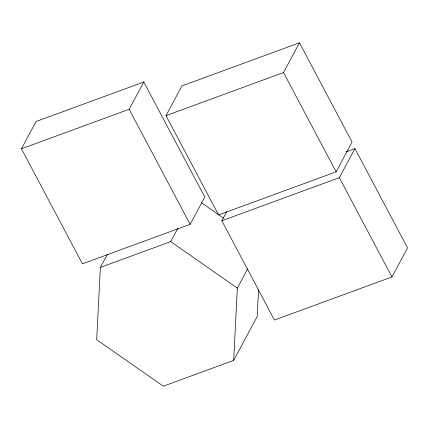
<?xml version="1.0" encoding="UTF-8"?>
<svg xmlns="http://www.w3.org/2000/svg" width="429" height="429" viewBox="0 0 429 429"><rect width="100%" height="100%" fill="white"/><g stroke="black" fill="none" stroke-linecap="round" stroke-linejoin="round"><path stroke-width="0.64" d="M107.282 254.542L100.375 267.417L96.681 339.704L163.326 386.191L233.666 360.398L257.207 316.495L258.574 289.725M233.666 360.398L237.36 288.116L247.721 268.795M21.45 148.788L36.084 121.498L143.801 81.998L204.778 197.045L190.144 224.335L82.427 263.835L21.45 148.788L129.167 109.288L143.801 81.998M165.991 115.653L181.944 85.902L299.463 42.809L352.08 142.085L336.127 171.836L218.608 214.929L165.991 115.653L283.51 72.56L299.463 42.809M100.375 267.417L170.715 241.624L177.933 228.164M346.133 151.839L354.933 148.616L407.55 247.887L391.967 276.952L274.447 320.045L221.831 220.769L226.818 211.47M221.831 220.769L339.35 177.676L354.933 148.616M201.357 202.676L223.756 218.302M170.715 241.624L237.36 288.116M339.35 177.676L391.967 276.952M283.51 72.56L336.127 171.836M129.167 109.288L190.144 224.335"/></g></svg>
